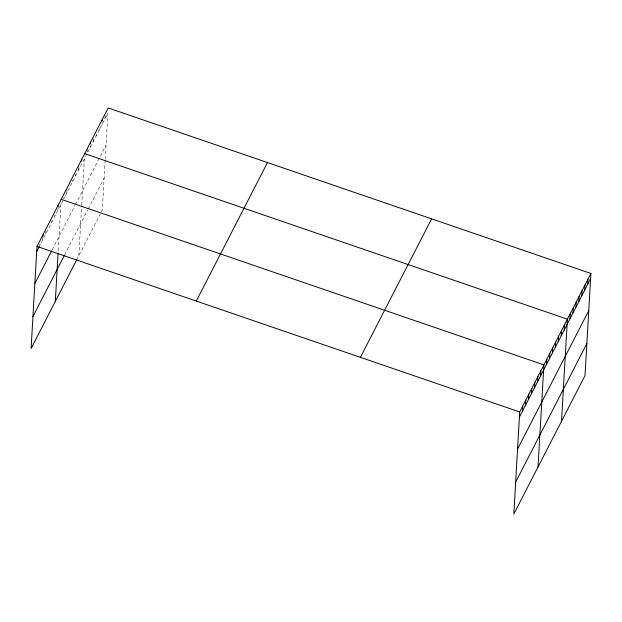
<?xml version="1.0" encoding="UTF-8"?>
<svg xmlns="http://www.w3.org/2000/svg" width="622" height="622" viewBox="0 0 622 622"><rect width="100%" height="100%" fill="white"/><g stroke="black" fill="none" stroke-linecap="round" stroke-linejoin="round"><path stroke-width="0.47" stroke-dasharray="3.11 2.33" d="M39.816 243.987L39.715 245.706L63.413 199.608M42.739 239.82L42.941 236.376M45.764 233.934L46.067 228.772M51.82 222.163L51.921 220.445M54.845 216.277L54.946 214.559M57.869 210.392L57.97 208.673M58.235 250.619L60.995 202.78M63.934 197.073L63.833 198.791L86.909 153.906M66.772 193.084L67.02 188.777M72.642 181.655L72.743 179.929M75.581 175.94L75.682 174.222M78.52 170.226L78.769 165.918M78.8 255.728L81.676 205.851M81.731 204.91L84.39 158.804M87.578 148.782L87.329 153.09L107.886 113.103L105.227 159.209M90.268 147.375L90.369 145.657M93.207 141.66L93.448 137.353M96.138 135.954L96.239 134.228M99.077 130.239L99.178 128.513M102.016 124.524L102.117 122.806M104.955 118.81L105.196 114.502M105.172 160.149L102.296 210.026L100.624 213.292M52.139 249.943L74.998 205.478M75.418 204.661L106.043 145.089M64.704 254.756L87.78 209.871M88.2 209.054L104.146 178.04M76.708 259.809L100.204 214.108"/><path stroke-width="0.93" d="M590.9 273.478L519.704 411.974L513.811 514.067L585.014 375.571L590.9 273.478L108.189 107.933L36.986 246.429L31.1 348.522L76.708 259.809M42.941 236.376L43.042 234.657M58.071 206.947L58.165 205.221M55.311 301.437L58.071 253.442M81.653 161.067L81.754 159.349M90.462 143.931L90.563 142.205M102.21 121.08L102.311 119.354M522.426 411.259L522.729 406.088M525.458 405.373L525.753 400.203M528.482 399.479L528.778 394.317M531.507 393.594L531.802 388.431M534.531 387.708L534.834 382.546M537.556 381.822L537.859 376.66M540.588 375.937L540.883 370.766M538.022 466.982L543.908 364.881L61.197 199.335M546.551 364.337L546.847 359.174M549.483 358.63L549.786 353.459M552.422 352.915L552.717 347.745M555.36 347.2L555.656 342.03M558.292 341.486L558.595 336.323M561.231 335.779L561.534 330.609M564.17 330.064L564.465 324.894M561.518 421.281L567.404 319.179L84.693 153.634M570.04 318.635L570.343 313.465M572.979 312.92L573.282 307.758M575.918 307.214L576.213 302.043M578.857 301.499L579.152 296.329M581.788 295.784L582.091 290.614M584.727 290.07L585.03 284.899M587.666 284.355L587.961 279.192M36.69 251.591L39.279 246.553M34.848 283.578L51.704 250.79M32.943 316.536L64.284 255.572M196.28 301.056L267.483 162.56M360.402 357.339L431.606 218.843M519.401 417.144L590.605 278.648M517.558 449.131L588.754 310.635M515.661 482.081L586.857 343.585M36.986 246.429L519.704 411.974"/></g></svg>
